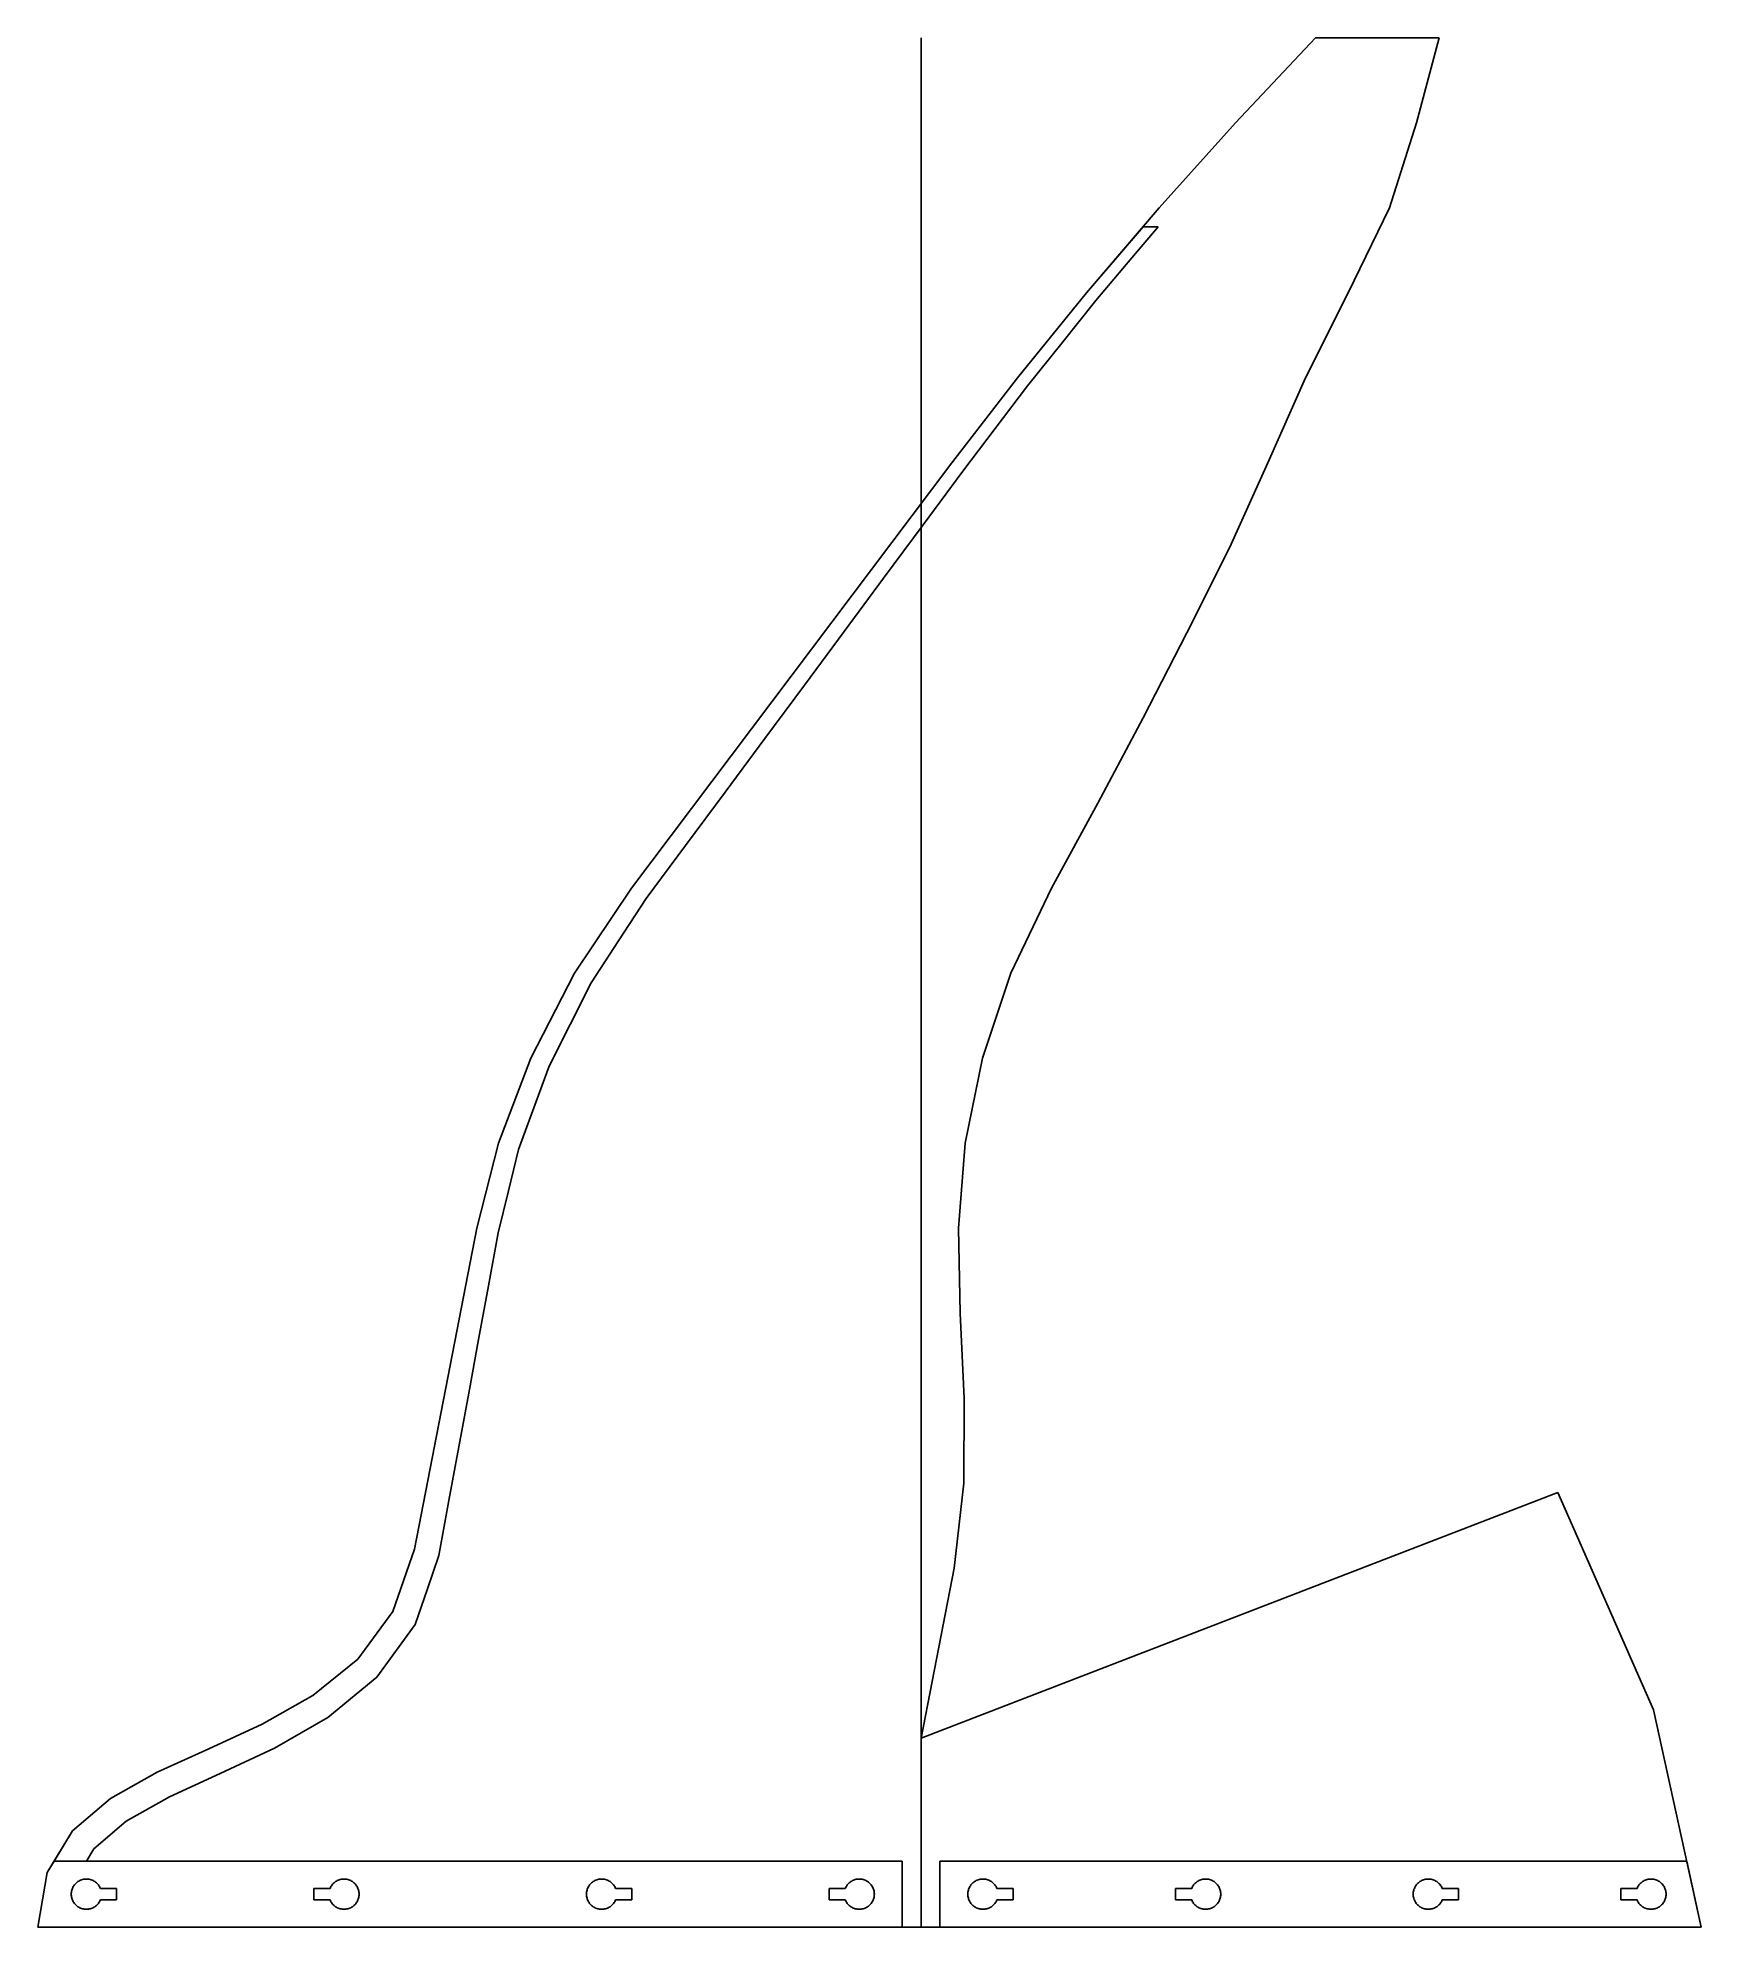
# Model space of a CAD drawing. Header units: millimetres. Extents: x -36 to 140, y 0 to 200.
import ezdxf

# ---------------------------------------------------------------- set-up
doc = ezdxf.new("R2010")
doc.units = ezdxf.units.MM
for name, color, linetype in [('HINGE_FOLD', 6, 'CONTINUOUS'), ('KEYS', 7, 'CONTINUOUS'), ('OUTLINE', 7, 'CONTINUOUS'), ('RAISED_B', 4, 'CONTINUOUS'), ('RAISED_S', 5, 'CONTINUOUS'), ('ROOT_EDGE', 7, 'CONTINUOUS')]:
    doc.layers.add(name, color=color, linetype=linetype)

msp = doc.modelspace()

# ---------------------------------------------------------------- linework, layer by layer
at = {"layer": 'HINGE_FOLD'}
msp.add_line((57.525, 0), (57.525, 200), dxfattribs=at)
at = {"layer": 'KEYS'}
for p, q in [((-32.36936, 4.0143), (-32.39975, 3.91411)), ((-32.33248, 4.11229), (-32.36936, 4.0143)), ((-32.28927, 4.20766), (-32.33248, 4.11229)), ((-32.23991, 4.3), (-32.28927, 4.20766)), ((-32.18462, 4.38891), (-32.23991, 4.3)), ((-32.12364, 4.47402), (-32.18462, 4.38891)), ((-32.05722, 4.55495), (-32.12364, 4.47402)), ((-31.98564, 4.63137), (-32.05722, 4.55495)), ((-31.90923, 4.70294), (-31.98564, 4.63137)), ((-31.82829, 4.76936), (-31.90923, 4.70294)), ((-31.74318, 4.83035), (-31.82829, 4.76936)), ((-31.65427, 4.88564), (-31.74318, 4.83035)), ((-31.56193, 4.935), (-31.65427, 4.88564)), ((-31.46657, 4.97821), (-31.56193, 4.935)), ((-31.36858, 5.01509), (-31.46657, 4.97821)), ((-31.26838, 5.04548), (-31.36858, 5.01509)), ((-31.16642, 5.06926), (-31.26838, 5.04548)), ((-31.06311, 5.08631), (-31.16642, 5.06926)), ((-30.95892, 5.09657), (-31.06311, 5.08631)), ((-30.85427, 5.1), (-30.95892, 5.09657)), ((-30.74963, 5.09657), (-30.85427, 5.1)), ((-30.64543, 5.08631), (-30.74963, 5.09657)), ((-30.54213, 5.06926), (-30.64543, 5.08631)), ((-30.44016, 5.04548), (-30.54213, 5.06926)), ((-30.33997, 5.01509), (-30.44016, 5.04548)), ((-30.24198, 4.97821), (-30.33997, 5.01509)), ((-30.14661, 4.935), (-30.24198, 4.97821)), ((-30.05427, 4.88564), (-30.14661, 4.935)), ((-29.96536, 4.83035), (-30.05427, 4.88564)), ((-29.88025, 4.76936), (-29.96536, 4.83035)), ((-29.79932, 4.70294), (-29.88025, 4.76936)), ((-29.7229, 4.63137), (-29.79932, 4.70294)), ((-29.65133, 4.55495), (-29.7229, 4.63137)), ((-29.58491, 4.47402), (-29.65133, 4.55495)), ((-29.52392, 4.38891), (-29.58491, 4.47402)), ((-29.46863, 4.3), (-29.52392, 4.38891)), ((-29.41928, 4.20766), (-29.46863, 4.3)), ((-29.37606, 4.11229), (-29.41928, 4.20766)), ((-29.37103, 4.1), (-29.37606, 4.11229)), ((-27.65427, 4.1), (-29.37103, 4.1)), ((-27.65427, 2.9), (-27.65427, 4.1)), ((-5.06109, 4.1), (-6.77785, 4.1)), ((-6.77785, 4.1), (-6.77785, 2.9)), ((-5.05606, 4.11229), (-5.06109, 4.1)), ((-5.01284, 4.20766), (-5.05606, 4.11229)), ((-4.96349, 4.3), (-5.01284, 4.20766)), ((-4.9082, 4.38891), (-4.96349, 4.3)), ((-4.84721, 4.47402), (-4.9082, 4.38891)), ((-4.78079, 4.55495), (-4.84721, 4.47402)), ((-4.70922, 4.63137), (-4.78079, 4.55495)), ((-4.6328, 4.70294), (-4.70922, 4.63137)), ((-4.55187, 4.76936), (-4.6328, 4.70294)), ((-4.46676, 4.83035), (-4.55187, 4.76936)), ((-4.37785, 4.88564), (-4.46676, 4.83035)), ((-4.28551, 4.935), (-4.37785, 4.88564)), ((-4.19014, 4.97821), (-4.28551, 4.935)), ((-4.09215, 5.01509), (-4.19014, 4.97821)), ((-3.99196, 5.04548), (-4.09215, 5.01509)), ((-3.88999, 5.06926), (-3.99196, 5.04548)), ((-3.78669, 5.08631), (-3.88999, 5.06926)), ((-3.68249, 5.09657), (-3.78669, 5.08631)), ((-3.57785, 5.1), (-3.68249, 5.09657)), ((-3.4732, 5.09657), (-3.57785, 5.1)), ((-3.36901, 5.08631), (-3.4732, 5.09657)), ((-3.2657, 5.06926), (-3.36901, 5.08631)), ((-3.16374, 5.04548), (-3.2657, 5.06926)), ((-3.06354, 5.01509), (-3.16374, 5.04548)), ((-2.96555, 4.97821), (-3.06354, 5.01509)), ((-2.87019, 4.935), (-2.96555, 4.97821)), ((-2.77785, 4.88564), (-2.87019, 4.935)), ((-2.68894, 4.83035), (-2.77785, 4.88564)), ((-2.60383, 4.76936), (-2.68894, 4.83035)), ((-2.52289, 4.70294), (-2.60383, 4.76936)), ((-2.44648, 4.63137), (-2.52289, 4.70294)), ((-2.37491, 4.55495), (-2.44648, 4.63137)), ((-2.30848, 4.47402), (-2.37491, 4.55495)), ((-2.2475, 4.38891), (-2.30848, 4.47402)), ((-2.19221, 4.3), (-2.2475, 4.38891)), ((-2.14285, 4.20766), (-2.19221, 4.3)), ((-2.09964, 4.11229), (-2.14285, 4.20766)), ((-2.06276, 4.0143), (-2.09964, 4.11229)), ((-2.03237, 3.91411), (-2.06276, 4.0143)), ((22.18349, 4.0143), (22.1531, 3.91411)), ((22.22037, 4.11229), (22.18349, 4.0143)), ((22.26358, 4.20766), (22.22037, 4.11229)), ((22.31293, 4.3), (22.26358, 4.20766)), ((22.36822, 4.38891), (22.31293, 4.3)), ((22.42921, 4.47402), (22.36822, 4.38891)), ((22.49563, 4.55495), (22.42921, 4.47402)), ((22.5672, 4.63137), (22.49563, 4.55495)), ((22.64362, 4.70294), (22.5672, 4.63137)), ((22.72456, 4.76936), (22.64362, 4.70294)), ((22.80966, 4.83035), (22.72456, 4.76936)), ((22.89858, 4.88564), (22.80966, 4.83035)), ((22.99091, 4.935), (22.89858, 4.88564)), ((23.08628, 4.97821), (22.99091, 4.935)), ((23.18427, 5.01509), (23.08628, 4.97821)), ((23.28446, 5.04548), (23.18427, 5.01509)), ((23.38643, 5.06926), (23.28446, 5.04548)), ((23.48973, 5.08631), (23.38643, 5.06926)), ((23.59393, 5.09657), (23.48973, 5.08631)), ((23.69858, 5.1), (23.59393, 5.09657)), ((23.80322, 5.09657), (23.69858, 5.1)), ((23.90742, 5.08631), (23.80322, 5.09657)), ((24.01072, 5.06926), (23.90742, 5.08631)), ((24.11269, 5.04548), (24.01072, 5.06926)), ((24.21288, 5.01509), (24.11269, 5.04548)), ((24.31087, 4.97821), (24.21288, 5.01509)), ((24.40624, 4.935), (24.31087, 4.97821)), ((24.49858, 4.88564), (24.40624, 4.935)), ((24.58749, 4.83035), (24.49858, 4.88564)), ((24.67259, 4.76936), (24.58749, 4.83035)), ((24.75353, 4.70294), (24.67259, 4.76936)), ((24.82995, 4.63137), (24.75353, 4.70294)), ((24.90152, 4.55495), (24.82995, 4.63137)), ((24.96794, 4.47402), (24.90152, 4.55495)), ((25.02893, 4.38891), (24.96794, 4.47402)), ((25.08422, 4.3), (25.02893, 4.38891)), ((25.13357, 4.20766), (25.08422, 4.3)), ((25.17678, 4.11229), (25.13357, 4.20766)), ((25.18182, 4.1), (25.17678, 4.11229)), ((26.89858, 4.1), (25.18182, 4.1)), ((26.89858, 2.9), (26.89858, 4.1)), ((49.49176, 4.1), (47.775, 4.1)), ((47.775, 4.1), (47.775, 2.9)), ((49.49679, 4.11229), (49.49176, 4.1)), ((49.54, 4.20766), (49.49679, 4.11229)), ((49.58936, 4.3), (49.54, 4.20766)), ((49.64465, 4.38891), (49.58936, 4.3)), ((49.70564, 4.47402), (49.64465, 4.38891)), ((49.77206, 4.55495), (49.70564, 4.47402)), ((49.84363, 4.63137), (49.77206, 4.55495)), ((49.92005, 4.70294), (49.84363, 4.63137)), ((50.00098, 4.76936), (49.92005, 4.70294)), ((50.08609, 4.83035), (50.00098, 4.76936)), ((50.175, 4.88564), (50.08609, 4.83035)), ((50.26734, 4.935), (50.175, 4.88564)), ((50.36271, 4.97821), (50.26734, 4.935)), ((50.4607, 5.01509), (50.36271, 4.97821)), ((50.56089, 5.04548), (50.4607, 5.01509)), ((50.66286, 5.06926), (50.56089, 5.04548)), ((50.76616, 5.08631), (50.66286, 5.06926)), ((50.87035, 5.09657), (50.76616, 5.08631)), ((50.975, 5.1), (50.87035, 5.09657)), ((51.07964, 5.09657), (50.975, 5.1)), ((51.18384, 5.08631), (51.07964, 5.09657)), ((51.28714, 5.06926), (51.18384, 5.08631)), ((51.38911, 5.04548), (51.28714, 5.06926)), ((51.4893, 5.01509), (51.38911, 5.04548)), ((51.58729, 4.97821), (51.4893, 5.01509)), ((51.68266, 4.935), (51.58729, 4.97821)), ((51.775, 4.88564), (51.68266, 4.935)), ((51.86391, 4.83035), (51.775, 4.88564)), ((51.94902, 4.76936), (51.86391, 4.83035)), ((52.02995, 4.70294), (51.94902, 4.76936)), ((52.10637, 4.63137), (52.02995, 4.70294)), ((52.17794, 4.55495), (52.10637, 4.63137)), ((52.24436, 4.47402), (52.17794, 4.55495)), ((52.30535, 4.38891), (52.24436, 4.47402)), ((52.36064, 4.3), (52.30535, 4.38891)), ((52.41, 4.20766), (52.36064, 4.3)), ((52.45321, 4.11229), (52.41, 4.20766)), ((52.49009, 4.0143), (52.45321, 4.11229)), ((52.52048, 3.91411), (52.49009, 4.0143)), ((62.55991, 4.0143), (62.52952, 3.91411)), ((62.59679, 4.11229), (62.55991, 4.0143)), ((62.64, 4.20766), (62.59679, 4.11229)), ((62.68936, 4.3), (62.64, 4.20766)), ((62.74465, 4.38891), (62.68936, 4.3)), ((62.80563, 4.47402), (62.74465, 4.38891)), ((62.87206, 4.55495), (62.80563, 4.47402)), ((62.94363, 4.63137), (62.87206, 4.55495)), ((63.02005, 4.70294), (62.94363, 4.63137)), ((63.10098, 4.76936), (63.02005, 4.70294)), ((63.18609, 4.83035), (63.10098, 4.76936)), ((63.275, 4.88564), (63.18609, 4.83035)), ((63.36734, 4.935), (63.275, 4.88564)), ((63.46271, 4.97821), (63.36734, 4.935)), ((63.5607, 5.01509), (63.46271, 4.97821)), ((63.66089, 5.04548), (63.5607, 5.01509)), ((63.76285, 5.06926), (63.66089, 5.04548)), ((63.86616, 5.08631), (63.76285, 5.06926)), ((63.97035, 5.09657), (63.86616, 5.08631)), ((64.075, 5.1), (63.97035, 5.09657)), ((64.17964, 5.09657), (64.075, 5.1)), ((64.28384, 5.08631), (64.17964, 5.09657)), ((64.38715, 5.06926), (64.28384, 5.08631)), ((64.48911, 5.04548), (64.38715, 5.06926)), ((64.5893, 5.01509), (64.48911, 5.04548)), ((64.68729, 4.97821), (64.5893, 5.01509)), ((64.78266, 4.935), (64.68729, 4.97821)), ((64.875, 4.88564), (64.78266, 4.935)), ((64.96391, 4.83035), (64.875, 4.88564)), ((65.04902, 4.76936), (64.96391, 4.83035)), ((65.12995, 4.70294), (65.04902, 4.76936)), ((65.20637, 4.63137), (65.12995, 4.70294)), ((65.27794, 4.55495), (65.20637, 4.63137)), ((65.34436, 4.47402), (65.27794, 4.55495)), ((65.40535, 4.38891), (65.34436, 4.47402)), ((65.46064, 4.3), (65.40535, 4.38891)), ((65.51, 4.20766), (65.46064, 4.3)), ((65.55321, 4.11229), (65.51, 4.20766)), ((65.55824, 4.1), (65.55321, 4.11229)), ((67.275, 4.1), (65.55824, 4.1)), ((67.275, 2.9), (67.275, 4.1)), ((86.16831, 4.1), (84.45155, 4.1)), ((84.45155, 4.1), (84.45155, 2.9)), ((86.17334, 4.11229), (86.16831, 4.1)), ((86.21655, 4.20766), (86.17334, 4.11229)), ((86.26591, 4.3), (86.21655, 4.20766)), ((86.3212, 4.38891), (86.26591, 4.3)), ((86.38219, 4.47402), (86.3212, 4.38891)), ((86.44861, 4.55495), (86.38219, 4.47402)), ((86.52018, 4.63137), (86.44861, 4.55495)), ((86.5966, 4.70294), (86.52018, 4.63137)), ((86.67753, 4.76936), (86.5966, 4.70294)), ((86.76264, 4.83035), (86.67753, 4.76936)), ((86.85155, 4.88564), (86.76264, 4.83035)), ((86.94389, 4.935), (86.85155, 4.88564)), ((87.03926, 4.97821), (86.94389, 4.935)), ((87.13725, 5.01509), (87.03926, 4.97821)), ((87.23744, 5.04548), (87.13725, 5.01509)), ((87.33941, 5.06926), (87.23744, 5.04548)), ((87.44271, 5.08631), (87.33941, 5.06926)), ((87.54691, 5.09657), (87.44271, 5.08631)), ((87.65155, 5.1), (87.54691, 5.09657)), ((87.7562, 5.09657), (87.65155, 5.1)), ((87.86039, 5.08631), (87.7562, 5.09657)), ((87.9637, 5.06926), (87.86039, 5.08631)), ((88.06566, 5.04548), (87.9637, 5.06926)), ((88.16585, 5.01509), (88.06566, 5.04548)), ((88.26384, 4.97821), (88.16585, 5.01509)), ((88.35921, 4.935), (88.26384, 4.97821)), ((88.45155, 4.88564), (88.35921, 4.935)), ((88.54046, 4.83035), (88.45155, 4.88564)), ((88.62557, 4.76936), (88.54046, 4.83035)), ((88.7065, 4.70294), (88.62557, 4.76936)), ((88.78292, 4.63137), (88.7065, 4.70294)), ((88.8545, 4.55495), (88.78292, 4.63137)), ((88.92092, 4.47402), (88.8545, 4.55495)), ((88.9819, 4.38891), (88.92092, 4.47402)), ((89.03719, 4.3), (88.9819, 4.38891)), ((89.08655, 4.20766), (89.03719, 4.3)), ((89.12976, 4.11229), (89.08655, 4.20766)), ((89.16664, 4.0143), (89.12976, 4.11229)), ((89.19703, 3.91411), (89.16664, 4.0143)), ((109.71301, 4.0143), (109.68262, 3.91411)), ((109.7499, 4.11229), (109.71301, 4.0143)), ((109.79311, 4.20766), (109.7499, 4.11229)), ((109.84246, 4.3), (109.79311, 4.20766)), ((109.89775, 4.38891), (109.84246, 4.3)), ((109.95874, 4.47402), (109.89775, 4.38891)), ((110.02516, 4.55495), (109.95874, 4.47402)), ((110.09673, 4.63137), (110.02516, 4.55495)), ((110.17315, 4.70294), (110.09673, 4.63137)), ((110.25408, 4.76936), (110.17315, 4.70294)), ((110.33919, 4.83035), (110.25408, 4.76936)), ((110.4281, 4.88564), (110.33919, 4.83035)), ((110.52044, 4.935), (110.4281, 4.88564)), ((110.61581, 4.97821), (110.52044, 4.935)), ((110.7138, 5.01509), (110.61581, 4.97821)), ((110.81399, 5.04548), (110.7138, 5.01509)), ((110.91596, 5.06926), (110.81399, 5.04548)), ((111.01926, 5.08631), (110.91596, 5.06926)), ((111.12346, 5.09657), (111.01926, 5.08631)), ((111.2281, 5.1), (111.12346, 5.09657)), ((111.33275, 5.09657), (111.2281, 5.1)), ((111.43694, 5.08631), (111.33275, 5.09657)), ((111.54025, 5.06926), (111.43694, 5.08631)), ((111.64221, 5.04548), (111.54025, 5.06926)), ((111.74241, 5.01509), (111.64221, 5.04548)), ((111.8404, 4.97821), (111.74241, 5.01509)), ((111.93576, 4.935), (111.8404, 4.97821)), ((112.0281, 4.88564), (111.93576, 4.935)), ((112.11701, 4.83035), (112.0281, 4.88564)), ((112.20212, 4.76936), (112.11701, 4.83035)), ((112.28306, 4.70294), (112.20212, 4.76936)), ((112.35947, 4.63137), (112.28306, 4.70294)), ((112.43105, 4.55495), (112.35947, 4.63137)), ((112.49747, 4.47402), (112.43105, 4.55495)), ((112.55845, 4.38891), (112.49747, 4.47402)), ((112.61374, 4.3), (112.55845, 4.38891)), ((112.6631, 4.20766), (112.61374, 4.3)), ((112.70631, 4.11229), (112.6631, 4.20766)), ((112.71134, 4.1), (112.70631, 4.11229)), ((114.4281, 4.1), (112.71134, 4.1)), ((114.4281, 2.9), (114.4281, 4.1)), ((133.32142, 4.1), (131.60465, 4.1)), ((131.60465, 4.1), (131.60465, 2.9)), ((133.32645, 4.11229), (133.32142, 4.1)), ((133.36966, 4.20766), (133.32645, 4.11229)), ((133.41901, 4.3), (133.36966, 4.20766)), ((133.4743, 4.38891), (133.41901, 4.3)), ((133.53529, 4.47402), (133.4743, 4.38891)), ((133.60171, 4.55495), (133.53529, 4.47402)), ((133.67328, 4.63137), (133.60171, 4.55495)), ((133.7497, 4.70294), (133.67328, 4.63137)), ((133.83064, 4.76936), (133.7497, 4.70294)), ((133.91574, 4.83035), (133.83064, 4.76936)), ((134.00465, 4.88564), (133.91574, 4.83035)), ((134.09699, 4.935), (134.00465, 4.88564)), ((134.19236, 4.97821), (134.09699, 4.935)), ((134.29035, 5.01509), (134.19236, 4.97821)), ((134.39054, 5.04548), (134.29035, 5.01509)), ((134.49251, 5.06926), (134.39054, 5.04548)), ((134.59581, 5.08631), (134.49251, 5.06926)), ((134.70001, 5.09657), (134.59581, 5.08631)), ((134.80465, 5.1), (134.70001, 5.09657)), ((134.9093, 5.09657), (134.80465, 5.1)), ((135.0135, 5.08631), (134.9093, 5.09657)), ((135.1168, 5.06926), (135.0135, 5.08631)), ((135.21876, 5.04548), (135.1168, 5.06926)), ((135.31896, 5.01509), (135.21876, 5.04548)), ((135.41695, 4.97821), (135.31896, 5.01509)), ((135.51232, 4.935), (135.41695, 4.97821)), ((135.60465, 4.88564), (135.51232, 4.935)), ((135.69357, 4.83035), (135.60465, 4.88564)), ((135.77867, 4.76936), (135.69357, 4.83035)), ((135.85961, 4.70294), (135.77867, 4.76936)), ((135.93603, 4.63137), (135.85961, 4.70294)), ((136.0076, 4.55495), (135.93603, 4.63137)), ((136.07402, 4.47402), (136.0076, 4.55495)), ((136.13501, 4.38891), (136.07402, 4.47402)), ((136.19029, 4.3), (136.13501, 4.38891)), ((136.23965, 4.20766), (136.19029, 4.3)), ((136.28286, 4.11229), (136.23965, 4.20766)), ((136.31974, 4.0143), (136.28286, 4.11229)), ((136.35014, 3.91411), (136.31974, 4.0143)), ((-32.45085, 3.60464), (-32.45427, 3.5)), ((-32.45427, 3.5), (-32.45085, 3.39535)), ((-32.44058, 3.70884), (-32.45085, 3.60464)), ((-32.45085, 3.39535), (-32.44058, 3.29116)), ((-32.42353, 3.81214), (-32.44058, 3.70884)), ((-32.44058, 3.29116), (-32.42353, 3.18785)), ((-32.39975, 3.91411), (-32.42353, 3.81214)), ((-32.42353, 3.18785), (-32.39975, 3.08589)), ((-32.39975, 3.08589), (-32.36936, 2.9857)), ((-32.36936, 2.9857), (-32.33248, 2.88771)), ((-32.33248, 2.88771), (-32.28927, 2.79234)), ((-32.28927, 2.79234), (-32.23991, 2.7)), ((-32.23991, 2.7), (-32.18462, 2.61109)), ((-32.18462, 2.61109), (-32.12364, 2.52598)), ((-32.12364, 2.52598), (-32.05722, 2.44505)), ((-32.05722, 2.44505), (-31.98564, 2.36863)), ((-31.98564, 2.36863), (-31.90923, 2.29706)), ((-31.90923, 2.29706), (-31.82829, 2.23063)), ((-31.82829, 2.23063), (-31.74318, 2.16965)), ((-31.74318, 2.16965), (-31.65427, 2.11436)), ((-31.65427, 2.11436), (-31.56193, 2.065)), ((-31.56193, 2.065), (-31.46657, 2.02179)), ((-31.46657, 2.02179), (-31.36858, 1.98491)), ((-30.33997, 1.98491), (-30.24198, 2.02179)), ((-30.24198, 2.02179), (-30.14661, 2.065)), ((-30.14661, 2.065), (-30.05427, 2.11436)), ((-30.05427, 2.11436), (-29.96536, 2.16965)), ((-29.96536, 2.16965), (-29.88025, 2.23063)), ((-29.88025, 2.23063), (-29.79932, 2.29706)), ((-29.79932, 2.29706), (-29.7229, 2.36863)), ((-29.7229, 2.36863), (-29.65133, 2.44505)), ((-29.65133, 2.44505), (-29.58491, 2.52598)), ((-29.58491, 2.52598), (-29.52392, 2.61109)), ((-29.52392, 2.61109), (-29.46863, 2.7)), ((-29.46863, 2.7), (-29.41928, 2.79234)), ((-29.41928, 2.79234), (-29.37606, 2.88771)), ((-29.37606, 2.88771), (-29.37103, 2.9)), ((-29.37103, 2.9), (-27.65427, 2.9)), ((-6.77785, 2.9), (-5.06109, 2.9)), ((-5.06109, 2.9), (-5.05606, 2.88771)), ((-5.05606, 2.88771), (-5.01284, 2.79234)), ((-5.01284, 2.79234), (-4.96349, 2.7)), ((-4.96349, 2.7), (-4.9082, 2.61109)), ((-4.9082, 2.61109), (-4.84721, 2.52598)), ((-4.84721, 2.52598), (-4.78079, 2.44505)), ((-4.78079, 2.44505), (-4.70922, 2.36863)), ((-4.70922, 2.36863), (-4.6328, 2.29706)), ((-4.6328, 2.29706), (-4.55187, 2.23063)), ((-4.55187, 2.23063), (-4.46676, 2.16965)), ((-4.46676, 2.16965), (-4.37785, 2.11436)), ((-4.37785, 2.11436), (-4.28551, 2.065)), ((-4.28551, 2.065), (-4.19014, 2.02179)), ((-4.19014, 2.02179), (-4.09215, 1.98491)), ((-3.06354, 1.98491), (-2.96555, 2.02179)), ((-2.96555, 2.02179), (-2.87019, 2.065)), ((-2.87019, 2.065), (-2.77785, 2.11436)), ((-2.77785, 2.11436), (-2.68894, 2.16965)), ((-2.68894, 2.16965), (-2.60383, 2.23063)), ((-2.60383, 2.23063), (-2.52289, 2.29706)), ((-2.52289, 2.29706), (-2.44648, 2.36863)), ((-2.44648, 2.36863), (-2.37491, 2.44505)), ((-2.37491, 2.44505), (-2.30848, 2.52598)), ((-2.30848, 2.52598), (-2.2475, 2.61109)), ((-2.2475, 2.61109), (-2.19221, 2.7)), ((-2.19221, 2.7), (-2.14285, 2.79234)), ((-2.14285, 2.79234), (-2.09964, 2.88771)), ((-2.09964, 2.88771), (-2.06276, 2.9857)), ((-2.06276, 2.9857), (-2.03237, 3.08589)), ((-2.00859, 3.81214), (-2.03237, 3.91411)), ((-2.03237, 3.08589), (-2.00859, 3.18785)), ((-1.99154, 3.70884), (-2.00859, 3.81214)), ((-2.00859, 3.18785), (-1.99154, 3.29116)), ((-1.98127, 3.60464), (-1.99154, 3.70884)), ((-1.99154, 3.29116), (-1.98127, 3.39535)), ((-1.97785, 3.5), (-1.98127, 3.60464)), ((-1.98127, 3.39535), (-1.97785, 3.5)), ((22.102, 3.60464), (22.09858, 3.5)), ((22.09858, 3.5), (22.102, 3.39535)), ((22.11226, 3.70884), (22.102, 3.60464)), ((22.102, 3.39535), (22.11226, 3.29116)), ((22.12932, 3.81214), (22.11226, 3.70884)), ((22.11226, 3.29116), (22.12932, 3.18785)), ((22.1531, 3.91411), (22.12932, 3.81214)), ((22.12932, 3.18785), (22.1531, 3.08589)), ((22.1531, 3.08589), (22.18349, 2.9857)), ((22.18349, 2.9857), (22.22037, 2.88771)), ((22.22037, 2.88771), (22.26358, 2.79234)), ((22.26358, 2.79234), (22.31293, 2.7)), ((22.31293, 2.7), (22.36822, 2.61109)), ((22.36822, 2.61109), (22.42921, 2.52598)), ((22.42921, 2.52598), (22.49563, 2.44505)), ((22.49563, 2.44505), (22.5672, 2.36863)), ((22.5672, 2.36863), (22.64362, 2.29706)), ((22.64362, 2.29706), (22.72456, 2.23063)), ((22.72456, 2.23063), (22.80966, 2.16965)), ((22.80966, 2.16965), (22.89858, 2.11436)), ((22.89858, 2.11436), (22.99091, 2.065)), ((22.99091, 2.065), (23.08628, 2.02179)), ((23.08628, 2.02179), (23.18427, 1.98491)), ((24.21288, 1.98491), (24.31087, 2.02179)), ((24.31087, 2.02179), (24.40624, 2.065)), ((24.40624, 2.065), (24.49858, 2.11436)), ((24.49858, 2.11436), (24.58749, 2.16965)), ((24.58749, 2.16965), (24.67259, 2.23063)), ((24.67259, 2.23063), (24.75353, 2.29706)), ((24.75353, 2.29706), (24.82995, 2.36863)), ((24.82995, 2.36863), (24.90152, 2.44505)), ((24.90152, 2.44505), (24.96794, 2.52598)), ((24.96794, 2.52598), (25.02893, 2.61109)), ((25.02893, 2.61109), (25.08422, 2.7)), ((25.08422, 2.7), (25.13357, 2.79234)), ((25.13357, 2.79234), (25.17678, 2.88771)), ((25.17678, 2.88771), (25.18182, 2.9)), ((25.18182, 2.9), (26.89858, 2.9)), ((47.775, 2.9), (49.49176, 2.9)), ((49.49176, 2.9), (49.49679, 2.88771)), ((49.49679, 2.88771), (49.54, 2.79234)), ((49.54, 2.79234), (49.58936, 2.7)), ((49.58936, 2.7), (49.64465, 2.61109)), ((49.64465, 2.61109), (49.70564, 2.52598)), ((49.70564, 2.52598), (49.77206, 2.44505)), ((49.77206, 2.44505), (49.84363, 2.36863)), ((49.84363, 2.36863), (49.92005, 2.29706)), ((49.92005, 2.29706), (50.00098, 2.23063)), ((50.00098, 2.23063), (50.08609, 2.16965)), ((50.08609, 2.16965), (50.175, 2.11436)), ((50.175, 2.11436), (50.26734, 2.065)), ((50.26734, 2.065), (50.36271, 2.02179)), ((50.36271, 2.02179), (50.4607, 1.98491)), ((51.4893, 1.98491), (51.58729, 2.02179)), ((51.58729, 2.02179), (51.68266, 2.065)), ((51.68266, 2.065), (51.775, 2.11436)), ((51.775, 2.11436), (51.86391, 2.16965)), ((51.86391, 2.16965), (51.94902, 2.23063)), ((51.94902, 2.23063), (52.02995, 2.29706)), ((52.02995, 2.29706), (52.10637, 2.36863)), ((52.10637, 2.36863), (52.17794, 2.44505)), ((52.17794, 2.44505), (52.24436, 2.52598)), ((52.24436, 2.52598), (52.30535, 2.61109)), ((52.30535, 2.61109), (52.36064, 2.7)), ((52.36064, 2.7), (52.41, 2.79234)), ((52.41, 2.79234), (52.45321, 2.88771)), ((52.45321, 2.88771), (52.49009, 2.9857)), ((52.49009, 2.9857), (52.52048, 3.08589)), ((52.54426, 3.81214), (52.52048, 3.91411)), ((52.52048, 3.08589), (52.54426, 3.18785)), ((52.56131, 3.70884), (52.54426, 3.81214)), ((52.54426, 3.18785), (52.56131, 3.29116)), ((52.57157, 3.60464), (52.56131, 3.70884)), ((52.56131, 3.29116), (52.57157, 3.39535)), ((52.575, 3.5), (52.57157, 3.60464)), ((52.57157, 3.39535), (52.575, 3.5)), ((62.47843, 3.60464), (62.475, 3.5)), ((62.475, 3.5), (62.47843, 3.39535)), ((62.48869, 3.70884), (62.47843, 3.60464)), ((62.47843, 3.39535), (62.48869, 3.29116)), ((62.50574, 3.81214), (62.48869, 3.70884)), ((62.48869, 3.29116), (62.50574, 3.18785)), ((62.52952, 3.91411), (62.50574, 3.81214)), ((62.50574, 3.18785), (62.52952, 3.08589)), ((62.52952, 3.08589), (62.55991, 2.9857)), ((62.55991, 2.9857), (62.59679, 2.88771)), ((62.59679, 2.88771), (62.64, 2.79234)), ((62.64, 2.79234), (62.68936, 2.7)), ((62.68936, 2.7), (62.74465, 2.61109)), ((62.74465, 2.61109), (62.80563, 2.52598)), ((62.80563, 2.52598), (62.87206, 2.44505)), ((62.87206, 2.44505), (62.94363, 2.36863)), ((62.94363, 2.36863), (63.02005, 2.29706)), ((63.02005, 2.29706), (63.10098, 2.23063)), ((63.10098, 2.23063), (63.18609, 2.16965)), ((63.18609, 2.16965), (63.275, 2.11436)), ((63.275, 2.11436), (63.36734, 2.065)), ((63.36734, 2.065), (63.46271, 2.02179)), ((63.46271, 2.02179), (63.5607, 1.98491)), ((64.5893, 1.98491), (64.68729, 2.02179)), ((64.68729, 2.02179), (64.78266, 2.065)), ((64.78266, 2.065), (64.875, 2.11436)), ((64.875, 2.11436), (64.96391, 2.16965)), ((64.96391, 2.16965), (65.04902, 2.23063)), ((65.04902, 2.23063), (65.12995, 2.29706)), ((65.12995, 2.29706), (65.20637, 2.36863)), ((65.20637, 2.36863), (65.27794, 2.44505)), ((65.27794, 2.44505), (65.34436, 2.52598)), ((65.34436, 2.52598), (65.40535, 2.61109)), ((65.40535, 2.61109), (65.46064, 2.7)), ((65.46064, 2.7), (65.51, 2.79234)), ((65.51, 2.79234), (65.55321, 2.88771)), ((65.55321, 2.88771), (65.55824, 2.9)), ((65.55824, 2.9), (67.275, 2.9)), ((84.45155, 2.9), (86.16831, 2.9)), ((86.16831, 2.9), (86.17334, 2.88771)), ((86.17334, 2.88771), (86.21655, 2.79234)), ((86.21655, 2.79234), (86.26591, 2.7)), ((86.26591, 2.7), (86.3212, 2.61109)), ((86.3212, 2.61109), (86.38219, 2.52598)), ((86.38219, 2.52598), (86.44861, 2.44505)), ((86.44861, 2.44505), (86.52018, 2.36863)), ((86.52018, 2.36863), (86.5966, 2.29706)), ((86.5966, 2.29706), (86.67753, 2.23063)), ((86.67753, 2.23063), (86.76264, 2.16965)), ((86.76264, 2.16965), (86.85155, 2.11436)), ((86.85155, 2.11436), (86.94389, 2.065)), ((86.94389, 2.065), (87.03926, 2.02179)), ((87.03926, 2.02179), (87.13725, 1.98491)), ((88.16585, 1.98491), (88.26384, 2.02179)), ((88.26384, 2.02179), (88.35921, 2.065)), ((88.35921, 2.065), (88.45155, 2.11436)), ((88.45155, 2.11436), (88.54046, 2.16965)), ((88.54046, 2.16965), (88.62557, 2.23063)), ((88.62557, 2.23063), (88.7065, 2.29706)), ((88.7065, 2.29706), (88.78292, 2.36863)), ((88.78292, 2.36863), (88.8545, 2.44505)), ((88.8545, 2.44505), (88.92092, 2.52598)), ((88.92092, 2.52598), (88.9819, 2.61109)), ((88.9819, 2.61109), (89.03719, 2.7)), ((89.03719, 2.7), (89.08655, 2.79234)), ((89.08655, 2.79234), (89.12976, 2.88771)), ((89.12976, 2.88771), (89.16664, 2.9857)), ((89.16664, 2.9857), (89.19703, 3.08589)), ((89.22081, 3.81214), (89.19703, 3.91411)), ((89.19703, 3.08589), (89.22081, 3.18785)), ((89.23786, 3.70884), (89.22081, 3.81214)), ((89.22081, 3.18785), (89.23786, 3.29116)), ((89.24813, 3.60464), (89.23786, 3.70884)), ((89.23786, 3.29116), (89.24813, 3.39535)), ((89.25155, 3.5), (89.24813, 3.60464)), ((89.24813, 3.39535), (89.25155, 3.5)), ((109.63153, 3.60464), (109.6281, 3.5)), ((109.6281, 3.5), (109.63153, 3.39535)), ((109.64179, 3.70884), (109.63153, 3.60464)), ((109.63153, 3.39535), (109.64179, 3.29116)), ((109.65885, 3.81214), (109.64179, 3.70884)), ((109.64179, 3.29116), (109.65885, 3.18785)), ((109.68262, 3.91411), (109.65885, 3.81214)), ((109.65885, 3.18785), (109.68262, 3.08589)), ((109.68262, 3.08589), (109.71301, 2.9857)), ((109.71301, 2.9857), (109.7499, 2.88771)), ((109.7499, 2.88771), (109.79311, 2.79234)), ((109.79311, 2.79234), (109.84246, 2.7)), ((109.84246, 2.7), (109.89775, 2.61109)), ((109.89775, 2.61109), (109.95874, 2.52598)), ((109.95874, 2.52598), (110.02516, 2.44505)), ((110.02516, 2.44505), (110.09673, 2.36863)), ((110.09673, 2.36863), (110.17315, 2.29706)), ((110.17315, 2.29706), (110.25408, 2.23063)), ((110.25408, 2.23063), (110.33919, 2.16965)), ((110.33919, 2.16965), (110.4281, 2.11436)), ((110.4281, 2.11436), (110.52044, 2.065)), ((110.52044, 2.065), (110.61581, 2.02179)), ((110.61581, 2.02179), (110.7138, 1.98491)), ((111.74241, 1.98491), (111.8404, 2.02179)), ((111.8404, 2.02179), (111.93576, 2.065)), ((111.93576, 2.065), (112.0281, 2.11436)), ((112.0281, 2.11436), (112.11701, 2.16965)), ((112.11701, 2.16965), (112.20212, 2.23063)), ((112.20212, 2.23063), (112.28306, 2.29706)), ((112.28306, 2.29706), (112.35947, 2.36863)), ((112.35947, 2.36863), (112.43105, 2.44505)), ((112.43105, 2.44505), (112.49747, 2.52598)), ((112.49747, 2.52598), (112.55845, 2.61109)), ((112.55845, 2.61109), (112.61374, 2.7)), ((112.61374, 2.7), (112.6631, 2.79234)), ((112.6631, 2.79234), (112.70631, 2.88771)), ((112.70631, 2.88771), (112.71134, 2.9)), ((112.71134, 2.9), (114.4281, 2.9)), ((131.60465, 2.9), (133.32142, 2.9)), ((133.32142, 2.9), (133.32645, 2.88771)), ((133.32645, 2.88771), (133.36966, 2.79234)), ((133.36966, 2.79234), (133.41901, 2.7)), ((133.41901, 2.7), (133.4743, 2.61109)), ((133.4743, 2.61109), (133.53529, 2.52598)), ((133.53529, 2.52598), (133.60171, 2.44505)), ((133.60171, 2.44505), (133.67328, 2.36863)), ((133.67328, 2.36863), (133.7497, 2.29706)), ((133.7497, 2.29706), (133.83064, 2.23063)), ((133.83064, 2.23063), (133.91574, 2.16965)), ((133.91574, 2.16965), (134.00465, 2.11436)), ((134.00465, 2.11436), (134.09699, 2.065)), ((134.09699, 2.065), (134.19236, 2.02179)), ((134.19236, 2.02179), (134.29035, 1.98491)), ((135.31896, 1.98491), (135.41695, 2.02179)), ((135.41695, 2.02179), (135.51232, 2.065)), ((135.51232, 2.065), (135.60465, 2.11436)), ((135.60465, 2.11436), (135.69357, 2.16965)), ((135.69357, 2.16965), (135.77867, 2.23063)), ((135.77867, 2.23063), (135.85961, 2.29706)), ((135.85961, 2.29706), (135.93603, 2.36863)), ((135.93603, 2.36863), (136.0076, 2.44505)), ((136.0076, 2.44505), (136.07402, 2.52598)), ((136.07402, 2.52598), (136.13501, 2.61109)), ((136.13501, 2.61109), (136.19029, 2.7)), ((136.19029, 2.7), (136.23965, 2.79234)), ((136.23965, 2.79234), (136.28286, 2.88771)), ((136.28286, 2.88771), (136.31974, 2.9857)), ((136.31974, 2.9857), (136.35014, 3.08589)), ((136.37391, 3.81214), (136.35014, 3.91411)), ((136.35014, 3.08589), (136.37391, 3.18785)), ((136.39097, 3.70884), (136.37391, 3.81214)), ((136.37391, 3.18785), (136.39097, 3.29116)), ((136.40123, 3.60464), (136.39097, 3.70884)), ((136.39097, 3.29116), (136.40123, 3.39535)), ((136.40465, 3.5), (136.40123, 3.60464)), ((136.40123, 3.39535), (136.40465, 3.5)), ((-31.36858, 1.98491), (-31.26838, 1.95452)), ((-31.26838, 1.95452), (-31.16642, 1.93074)), ((-31.16642, 1.93074), (-31.06311, 1.91369)), ((-31.06311, 1.91369), (-30.95892, 1.90343)), ((-30.95892, 1.90343), (-30.85427, 1.9)), ((-30.85427, 1.9), (-30.74963, 1.90343)), ((-30.74963, 1.90343), (-30.64543, 1.91369)), ((-30.64543, 1.91369), (-30.54213, 1.93074)), ((-30.54213, 1.93074), (-30.44016, 1.95452)), ((-30.44016, 1.95452), (-30.33997, 1.98491)), ((-4.09215, 1.98491), (-3.99196, 1.95452)), ((-3.99196, 1.95452), (-3.88999, 1.93074)), ((-3.88999, 1.93074), (-3.78669, 1.91369)), ((-3.78669, 1.91369), (-3.68249, 1.90343)), ((-3.68249, 1.90343), (-3.57785, 1.9)), ((-3.57785, 1.9), (-3.4732, 1.90343)), ((-3.4732, 1.90343), (-3.36901, 1.91369)), ((-3.36901, 1.91369), (-3.2657, 1.93074)), ((-3.2657, 1.93074), (-3.16374, 1.95452)), ((-3.16374, 1.95452), (-3.06354, 1.98491)), ((23.18427, 1.98491), (23.28446, 1.95452)), ((23.28446, 1.95452), (23.38643, 1.93074)), ((23.38643, 1.93074), (23.48973, 1.91369)), ((23.48973, 1.91369), (23.59393, 1.90343)), ((23.59393, 1.90343), (23.69858, 1.9)), ((23.69858, 1.9), (23.80322, 1.90343)), ((23.80322, 1.90343), (23.90742, 1.91369)), ((23.90742, 1.91369), (24.01072, 1.93074)), ((24.01072, 1.93074), (24.11269, 1.95452)), ((24.11269, 1.95452), (24.21288, 1.98491)), ((50.4607, 1.98491), (50.56089, 1.95452)), ((50.56089, 1.95452), (50.66286, 1.93074)), ((50.66286, 1.93074), (50.76616, 1.91369)), ((50.76616, 1.91369), (50.87035, 1.90343)), ((50.87035, 1.90343), (50.975, 1.9)), ((50.975, 1.9), (51.07964, 1.90343)), ((51.07964, 1.90343), (51.18384, 1.91369)), ((51.18384, 1.91369), (51.28714, 1.93074)), ((51.28714, 1.93074), (51.38911, 1.95452)), ((51.38911, 1.95452), (51.4893, 1.98491)), ((63.5607, 1.98491), (63.66089, 1.95452)), ((63.66089, 1.95452), (63.76285, 1.93074)), ((63.76285, 1.93074), (63.86616, 1.91369)), ((63.86616, 1.91369), (63.97035, 1.90343)), ((63.97035, 1.90343), (64.075, 1.9)), ((64.075, 1.9), (64.17964, 1.90343)), ((64.17964, 1.90343), (64.28384, 1.91369)), ((64.28384, 1.91369), (64.38715, 1.93074)), ((64.38715, 1.93074), (64.48911, 1.95452)), ((64.48911, 1.95452), (64.5893, 1.98491)), ((87.13725, 1.98491), (87.23744, 1.95452)), ((87.23744, 1.95452), (87.33941, 1.93074)), ((87.33941, 1.93074), (87.44271, 1.91369)), ((87.44271, 1.91369), (87.54691, 1.90343)), ((87.54691, 1.90343), (87.65155, 1.9)), ((87.65155, 1.9), (87.7562, 1.90343)), ((87.7562, 1.90343), (87.86039, 1.91369)), ((87.86039, 1.91369), (87.9637, 1.93074)), ((87.9637, 1.93074), (88.06566, 1.95452)), ((88.06566, 1.95452), (88.16585, 1.98491)), ((110.7138, 1.98491), (110.81399, 1.95452)), ((110.81399, 1.95452), (110.91596, 1.93074)), ((110.91596, 1.93074), (111.01926, 1.91369)), ((111.01926, 1.91369), (111.12346, 1.90343)), ((111.12346, 1.90343), (111.2281, 1.9)), ((111.2281, 1.9), (111.33275, 1.90343)), ((111.33275, 1.90343), (111.43694, 1.91369)), ((111.43694, 1.91369), (111.54025, 1.93074)), ((111.54025, 1.93074), (111.64221, 1.95452)), ((111.64221, 1.95452), (111.74241, 1.98491)), ((134.29035, 1.98491), (134.39054, 1.95452)), ((134.39054, 1.95452), (134.49251, 1.93074)), ((134.49251, 1.93074), (134.59581, 1.91369)), ((134.59581, 1.91369), (134.70001, 1.90343)), ((134.70001, 1.90343), (134.80465, 1.9)), ((134.80465, 1.9), (134.9093, 1.90343)), ((134.9093, 1.90343), (135.0135, 1.91369)), ((135.0135, 1.91369), (135.1168, 1.93074)), ((135.1168, 1.93074), (135.21876, 1.95452)), ((135.21876, 1.95452), (135.31896, 1.98491))]:
    msp.add_line(p, q, dxfattribs=at)
at = {"layer": 'OUTLINE'}
for p, q in [((99.28996, 200), (90.80799, 191)), ((112.36388, 200), (99.28996, 200)), ((109.98307, 191), (112.36388, 200)), ((90.80799, 191), (82.73203, 182)), ((107.13667, 182), (109.98307, 191)), ((82.73203, 182), (75.04464, 173)), ((102.72881, 173), (107.13667, 182)), ((75.04464, 173), (67.72993, 164)), ((98.23574, 164), (102.72881, 173)), ((67.72993, 164), (60.77339, 155)), ((94.24826, 155), (98.23574, 164)), ((60.77339, 155), (26.86346, 110)), ((90.16257, 146), (94.24826, 155)), ((85.67741, 137), (90.16257, 146)), ((81.02144, 128), (85.67741, 137)), ((76.22409, 119), (81.02144, 128)), ((71.31477, 110), (76.22409, 119)), ((26.86346, 110), (20.84048, 101)), ((67.03418, 101), (71.31477, 110)), ((20.84048, 101), (16.19886, 92)), ((64.01479, 92), (67.03418, 101)), ((16.19886, 92), (12.78486, 83)), ((62.17495, 83), (64.01479, 92)), ((12.78486, 83), (10.49654, 74)), ((61.48481, 74), (62.17495, 83)), ((10.49654, 74), (3.88761, 40)), ((61.67605, 65), (61.48481, 74)), ((62.07157, 56), (61.67605, 65)), ((62.05852, 47), (62.07157, 56)), ((124.95297, 46), (57.52523, 20)), ((61.02408, 38), (62.05852, 47)), ((135.06713, 23), (124.95297, 46)), ((3.88761, 40), (1.59211, 33.4104)), ((57.52523, 20), (61.02408, 38)), ((1.59211, 33.4104), (-2.12325, 28.37002)), ((-2.12325, 28.37002), (-6.86714, 24.5137)), ((-6.86714, 24.5137), (-12.2482, 21.47628)), ((140.12421, 0), (135.06713, 23)), ((-12.2482, 21.47628), (-17.87509, 18.8926)), ((-17.87509, 18.8926), (-23.35647, 16.39752)), ((-23.35647, 16.39752), (-28.301, 13.62587)), ((-28.301, 13.62587), (-32.31733, 10.21251)), ((-32.31733, 10.21251), (-35.01411, 5.79227)), ((-35.01411, 5.79227), (-36, 0)), ((-36, 0), (140.12421, 0))]:
    msp.add_line(p, q, dxfattribs=at)
at = {"layer": 'RAISED_B'}
for p, q in [((81.02372, 180), (75.04464, 173)), ((79.82057, 176.70373), (82.61098, 180)), ((82.61098, 180), (81.02372, 180)), ((76.0224, 172.18508), (79.82057, 176.70373)), ((75.04464, 173), (67.72993, 164)), ((72.41136, 167.66769), (76.0224, 172.18508)), ((68.80069, 163.15105), (72.41136, 167.66769)), ((67.72993, 164), (60.77339, 155)), ((65.36986, 158.63569), (68.80069, 163.15105)), ((61.93466, 154.11491), (65.36986, 158.63569)), ((60.77339, 155), (26.86346, 110)), ((57.74749, 148.46106), (61.93466, 154.11491)), ((53.55549, 142.80084), (57.74749, 148.46106)), ((49.36349, 137.14061), (53.55549, 142.80084)), ((45.17149, 131.48039), (49.36349, 137.14061)), ((40.97949, 125.82017), (45.17149, 131.48039)), ((36.78749, 120.15995), (40.97949, 125.82017)), ((32.59549, 114.49973), (36.78749, 120.15995)), ((28.43128, 108.87733), (32.59549, 114.49973)), ((26.86346, 110), (20.84048, 101)), ((25.49345, 104.40149), (28.43128, 108.87733)), ((22.58005, 99.96934), (25.49345, 104.40149)), ((20.84048, 101), (16.19886, 92)), ((20.35833, 95.55174), (22.58005, 99.96934)), ((18.12991, 91.13579), (20.35833, 95.55174)), ((16.19886, 92), (12.78486, 83)), ((16.51371, 86.73304), (18.12991, 91.13579)), ((14.89095, 82.3328), (16.51371, 86.73304)), ((12.78486, 83), (10.49654, 74)), ((13.8272, 77.94406), (14.89095, 82.3328)), ((12.74523, 73.5033), (13.8272, 77.94406)), ((10.49654, 74), (3.88761, 40)), ((11.71351, 67.88267), (12.74523, 73.5033)), ((10.6699, 62.20475), (11.71351, 67.88267)), ((9.62628, 56.52684), (10.6699, 62.20475)), ((8.58267, 50.84892), (9.62628, 56.52684)), ((7.53906, 45.171), (8.58267, 50.84892)), ((6.46433, 39.35327), (7.53906, 45.171)), ((3.88761, 40), (1.59211, 33.4104)), ((5.28102, 35.81998), (6.46433, 39.35327)), ((3.94597, 32.03705), (5.28102, 35.81998)), ((1.59211, 33.4104), (-2.12325, 28.37002)), ((-0.11029, 26.45603), (3.94597, 32.03705)), ((-2.12325, 28.37002), (-6.86714, 24.5137)), ((-5.2813, 22.18454), (-0.11029, 26.45603)), ((-6.86714, 24.5137), (-12.2482, 21.47628)), ((-10.95236, 18.93861), (-5.2813, 22.18454)), ((-12.2482, 21.47628), (-17.87509, 18.8926)), ((-17.87509, 18.8926), (-23.35647, 16.39752)), ((-16.67912, 16.27678), (-10.95236, 18.93861)), ((-23.35647, 16.39752), (-28.301, 13.62587)), ((-22.04788, 13.80706), (-16.67912, 16.27678)), ((-28.301, 13.62587), (-32.31733, 10.21251)), ((-26.63601, 11.21363), (-22.04788, 13.80706)), ((-32.31733, 10.21251), (-34.27728, 7)), ((-30.06474, 8.28212), (-26.63601, 11.21363)), ((-30.84232, 7), (-30.06474, 8.28212)), ((-34.27728, 7), (-30.84232, 7))]:
    msp.add_line(p, q, dxfattribs=at)
at = {"layer": 'RAISED_S'}
for p, q in [((-34.27728, 7), (-35.01411, 5.79227)), ((55.525, 7), (-34.27728, 7)), ((55.525, 0), (55.525, 7)), ((138.5851, 7), (59.525, 7)), ((59.525, 7), (59.525, 0)), ((140.12421, 0), (138.5851, 7)), ((-35.01411, 5.79227), (-36, 0)), ((-36, 0), (55.525, 0)), ((59.525, 0), (140.12421, 0))]:
    msp.add_line(p, q, dxfattribs=at)
at = {"layer": 'ROOT_EDGE'}
msp.add_line((-36, 0), (140.12421, 0), dxfattribs=at)

doc.saveas('drawing.dxf')
